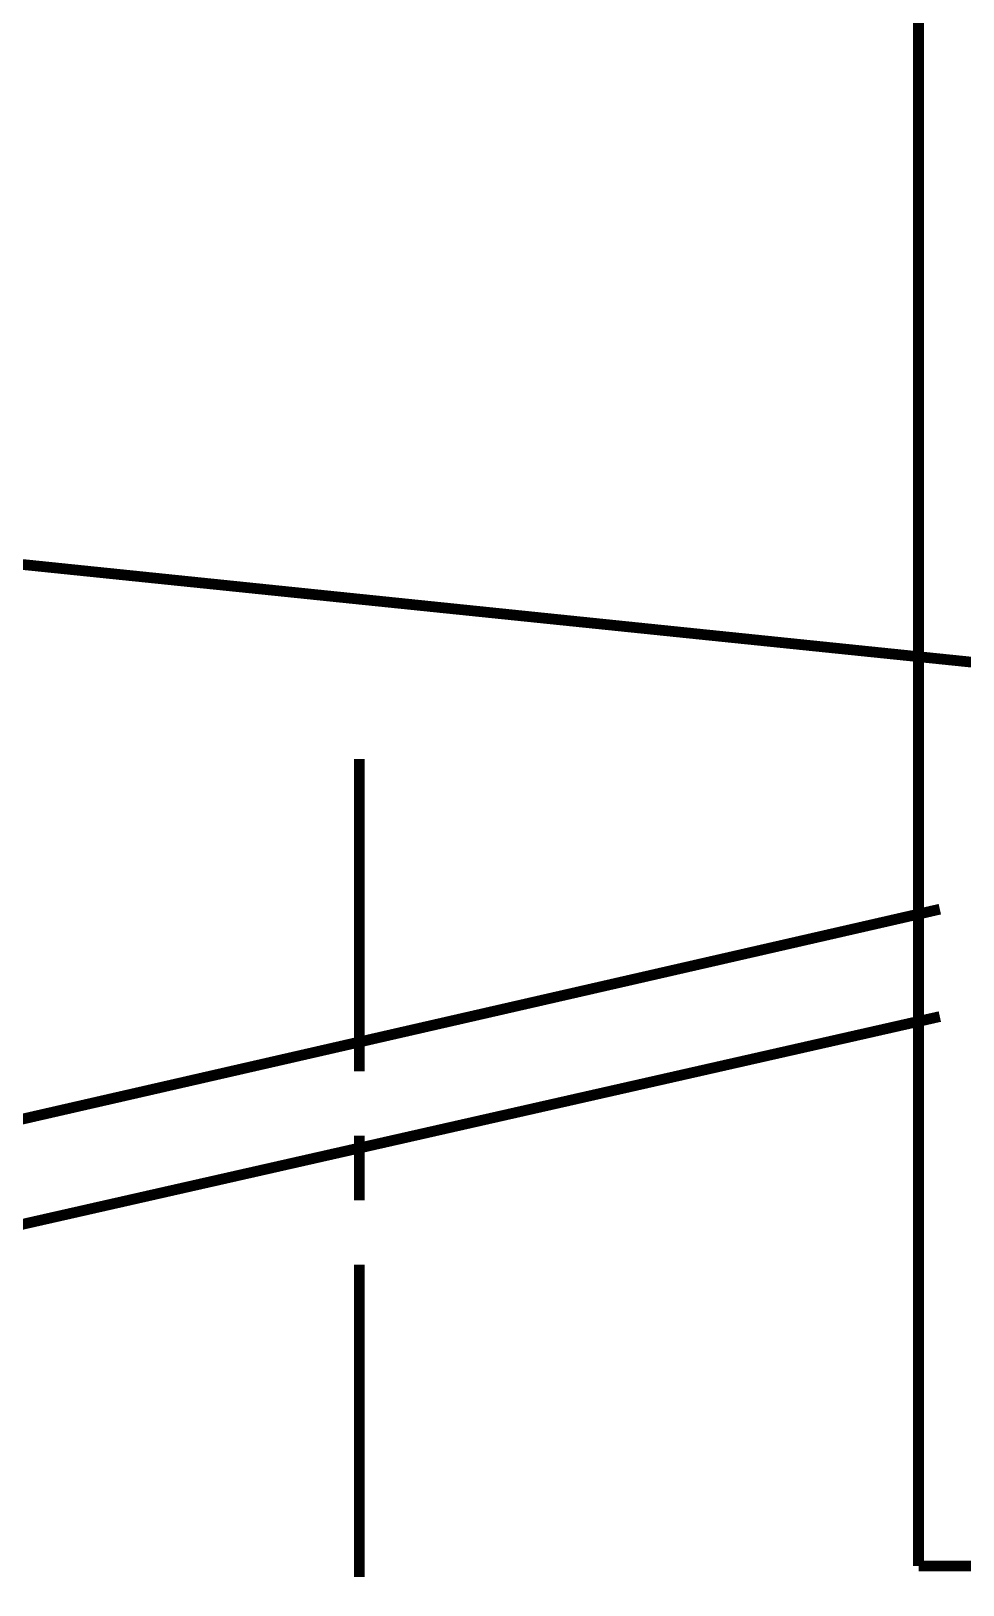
# Model space of a CAD drawing. Header units: metres. Extents: x -593 to 248, y 430 to 1024.
# Drawn here: x -257.27 to -253.6, y 799.16 to 805.29 of the extents above; entities that cross this region are included whole.
import ezdxf

# ---------------------------------------------------------------- set-up
doc = ezdxf.new("R2010")
doc.units = ezdxf.units.M
doc.header["$MEASUREMENT"] = 0
doc.layers.add('C00-00-00-BLACK', color=7, linetype='Continuous')
doc.layers.add('CFF-00-00', color=1, linetype='Continuous')

msp = doc.modelspace()

# ---------------------------------------------------------------- linework, layer by layer
at = {"layer": 'C00-00-00-BLACK', "const_width": 0.0423}
for points in [[(-253.7728, 819.5879), (-253.7728, 799.2389)], [(-255.9767, 802.4189), (-255.9767, 801.1879)], [(-271.6697, 797.7149), (-253.6888, 801.8269)], [(-271.6697, 797.3339), (-253.6888, 801.4039)], [(-255.9767, 800.9349), (-255.9767, 800.6799)], [(-255.9767, 800.4259), (-255.9767, 799.1959)], [(-253.7728, 799.2389), (-245.4178, 799.2389)]]:
    msp.add_lwpolyline(points, dxfattribs=at)
at = {"layer": 'CFF-00-00', "const_width": 0.0423}
msp.add_lwpolyline([(-251.9078, 802.6299), (-265.5211, 804.0299)], dxfattribs=at)

doc.saveas('drawing.dxf')
